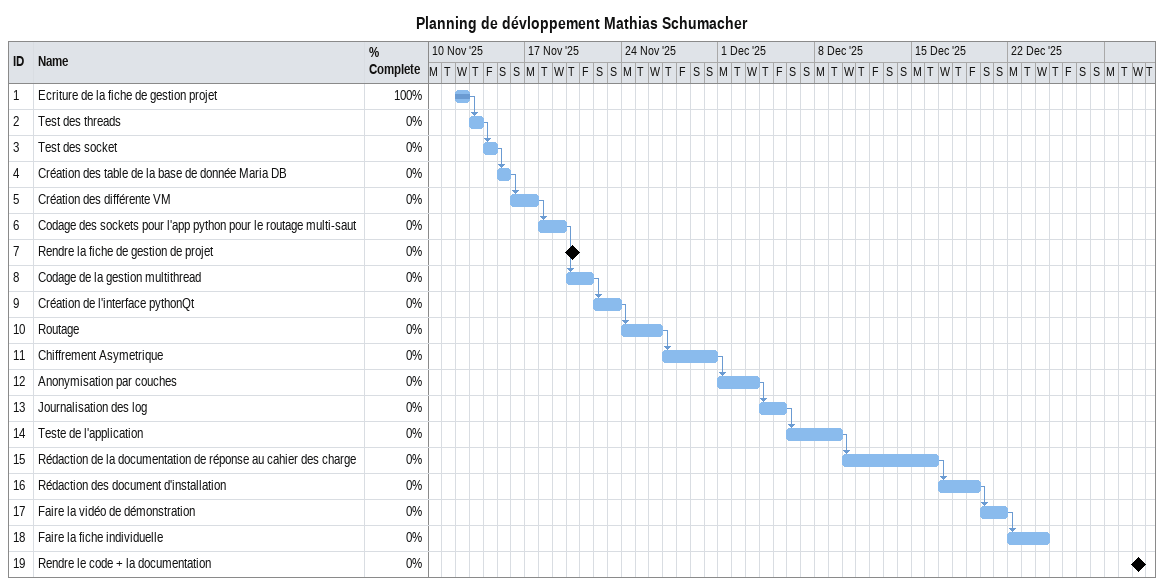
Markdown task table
Planning de dévloppement Mathias Schumacher

| ID | Task | Start | Finish | Predecessors | % complete |
|---|---|---|---|---|---|
| 1 | Ecriture de la fiche de gestion projet | 2025-11-12 | 2025-11-12 |  | 100 |
| 2 | Test des threads | 2025-11-13 | 2025-11-13 | 1 | 0 |
| 3 | Test des socket | 2025-11-14 | 2025-11-14 | 2 | 0 |
| 4 | Création des table de la base de donnée Maria DB | 2025-11-15 | 2025-11-15 | 3 | 0 |
| 5 | Création des différente VM | 2025-11-16 | 2025-11-17 | 4 | 0 |
| 6 | Codage des sockets pour l'app python pour le routage multi-saut | 2025-11-18 | 2025-11-19 | 5 | 0 |
| 7 | Rendre la fiche de gestion de projet (milestone) | 2025-11-20 | 2025-11-20 |  | 0 |
| 8 | Codage de la gestion multithread | 2025-11-20 | 2025-11-21 | 6 | 0 |
| 9 | Création de l'interface pythonQt | 2025-11-22 | 2025-11-23 | 8 | 0 |
| 10 | Routage | 2025-11-24 | 2025-11-26 | 9 | 0 |
| 11 | Chiffrement Asymetrique | 2025-11-27 | 2025-11-30 | 10 | 0 |
| 12 | Anonymisation par couches | 2025-12-01 | 2025-12-03 | 11 | 0 |
| 13 | Journalisation des log | 2025-12-04 | 2025-12-05 | 12 | 0 |
| 14 | Teste de l'application | 2025-12-06 | 2025-12-09 | 13 | 0 |
| 15 | Rédaction de la documentation de réponse au cahier des charge | 2025-12-10 | 2025-12-16 | 14 | 0 |
| 16 | Rédaction des document d'installation | 2025-12-17 | 2025-12-19 | 15 | 0 |
| 17 | Faire la vidéo de démonstration | 2025-12-20 | 2025-12-21 | 16 | 0 |
| 18 | Faire la fiche individuelle | 2025-12-22 | 2025-12-24 | 17 | 0 |
| 19 | Rendre le code + la documentation (milestone) | 2025-12-31 | 2025-12-31 |  | 0 |
